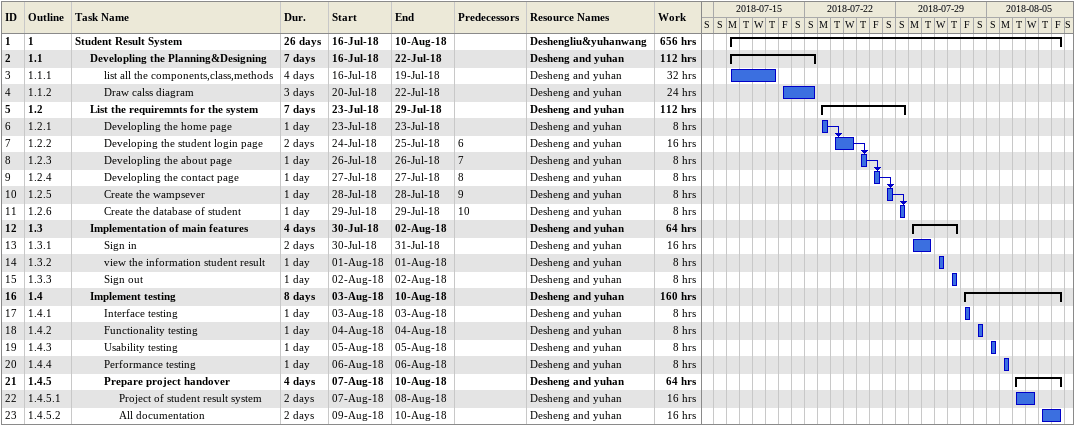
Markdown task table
| ID | WBS | Task | Duration | Start | Finish | Predecessors | Resources | Work (h) |
|---|---|---|---|---|---|---|---|---|
| 1 | 1 | **Student Result System** | 26d | 2018-07-16 | 2018-08-10 |  | Deshengliu&yuhanwang | 656 |
| 2 | 1.1 | **Developling the Planning&Designing** | 7d | 2018-07-16 | 2018-07-22 |  | Desheng and yuhan | 112 |
| 3 | 1.1.1 | list all the components,class,methods | 4d | 2018-07-16 | 2018-07-19 |  | Desheng and yuhan | 32 |
| 4 | 1.1.2 | Draw calss diagram | 3d | 2018-07-20 | 2018-07-22 |  | Desheng and yuhan | 24 |
| 5 | 1.2 | **List the requiremnts for the system** | 7d | 2018-07-23 | 2018-07-29 |  | Desheng and yuhan | 112 |
| 6 | 1.2.1 | Developling the home page | 1d | 2018-07-23 | 2018-07-23 |  | Desheng and yuhan | 8 |
| 7 | 1.2.2 | Developing the student login page | 2d | 2018-07-24 | 2018-07-25 | 6 | Desheng and yuhan | 16 |
| 8 | 1.2.3 | Developling the about page | 1d | 2018-07-26 | 2018-07-26 | 7 | Desheng and yuhan | 8 |
| 9 | 1.2.4 | Developling the contact page | 1d | 2018-07-27 | 2018-07-27 | 8 | Desheng and yuhan | 8 |
| 10 | 1.2.5 | Create the wampsever | 1d | 2018-07-28 | 2018-07-28 | 9 | Desheng and yuhan | 8 |
| 11 | 1.2.6 | Create the database of student | 1d | 2018-07-29 | 2018-07-29 | 10 | Desheng and yuhan | 8 |
| 12 | 1.3 | **Implementation of main features** | 4d | 2018-07-30 | 2018-08-02 |  | Desheng and yuhan | 64 |
| 13 | 1.3.1 | Sign in | 2d | 2018-07-30 | 2018-07-31 |  | Desheng and yuhan | 16 |
| 14 | 1.3.2 | view the information student result | 1d | 2018-08-01 | 2018-08-01 |  | Desheng and yuhan | 8 |
| 15 | 1.3.3 | Sign out | 1d | 2018-08-02 | 2018-08-02 |  | Desheng and yuhan | 8 |
| 16 | 1.4 | **Implement testing** | 8d | 2018-08-03 | 2018-08-10 |  | Desheng and yuhan | 160 |
| 17 | 1.4.1 | Interface testing | 1d | 2018-08-03 | 2018-08-03 |  | Desheng and yuhan | 8 |
| 18 | 1.4.2 | Functionality testing | 1d | 2018-08-04 | 2018-08-04 |  | Desheng and yuhan | 8 |
| 19 | 1.4.3 | Usability testing | 1d | 2018-08-05 | 2018-08-05 |  | Desheng and yuhan | 8 |
| 20 | 1.4.4 | Performance testing | 1d | 2018-08-06 | 2018-08-06 |  | Desheng and yuhan | 8 |
| 21 | 1.4.5 | **Prepare project handover** | 4d | 2018-08-07 | 2018-08-10 |  | Desheng and yuhan | 64 |
| 22 | 1.4.5.1 | Project of student result system | 2d | 2018-08-07 | 2018-08-08 |  | Desheng and yuhan | 16 |
| 23 | 1.4.5.2 | All documentation | 2d | 2018-08-09 | 2018-08-10 |  | Desheng and yuhan | 16 |
